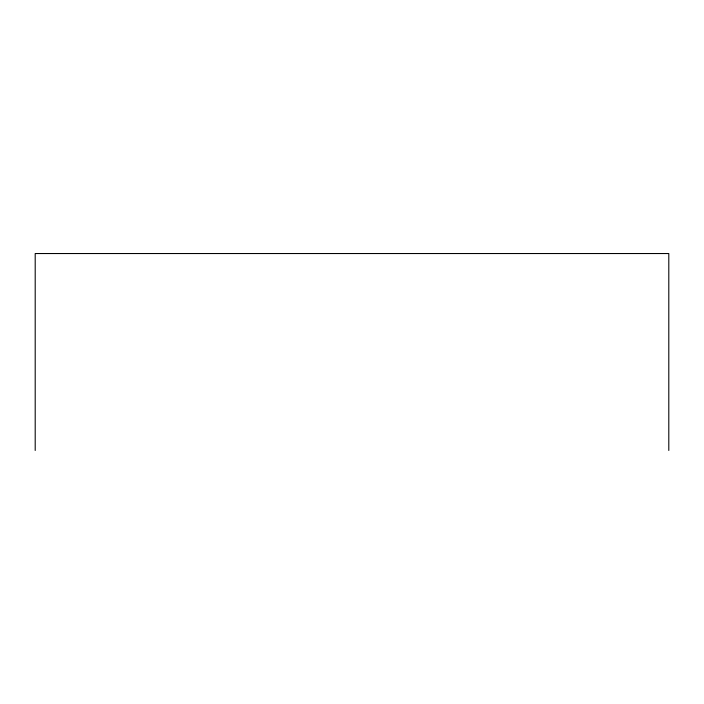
<?xml version="1.0" encoding="UTF-8"?>
<svg xmlns="http://www.w3.org/2000/svg" width="704" height="704" viewBox="0 0 704 704"><rect width="100%" height="100%" fill="white"/><g stroke="black" fill="none" stroke-linecap="round" stroke-linejoin="round"><path stroke-width="1.06" d="M668.8 450.463L668.8 253.537L35.2 253.537L35.2 450.463"/></g></svg>
